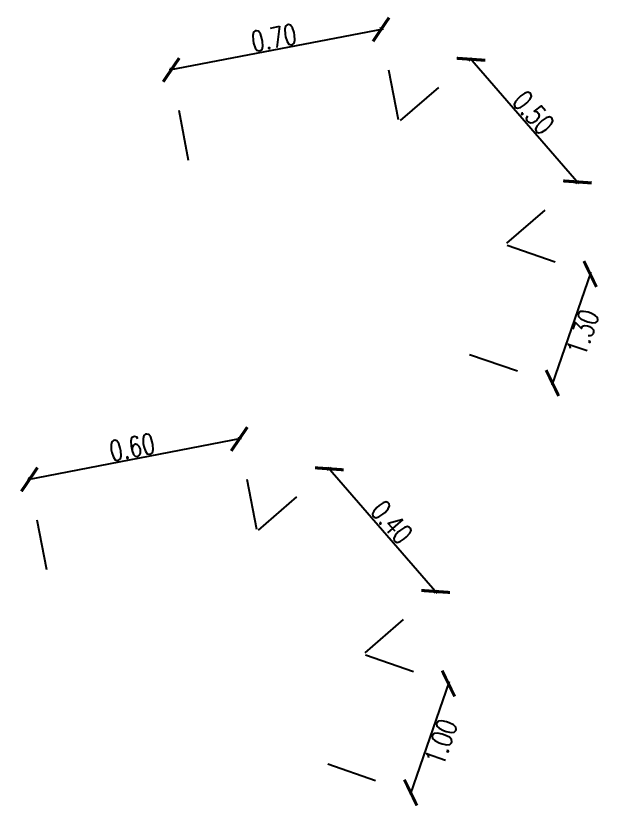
# Model space of a CAD drawing. Header units: millimetres. Extents: x 1309 to 1714, y 898 to 1242.
# Drawn here: x 1713.028 to 1714.477, y 898.055 to 900.002 of the extents above; entities that cross this region are included whole.
import ezdxf

# ---------------------------------------------------------------- set-up
doc = ezdxf.new("R2010")
doc.units = ezdxf.units.MM
doc.linetypes.add('HIDDEN2', pattern=[0.1875, 0.125, -0.0625])
doc.layers.add('sanitario', color=3, linetype='Continuous')
doc.styles.add('X-BB IXTACCIHUATL luis$0$X-BB LA ESPERANZA JINETES$0$X-BB ESPERANZA CARMELO PEREZ$0$HSBC_SUC. ANGELES-BB$0$ROMANS', font='romans.shx', dxfattribs={"width": 0.75})
doc.dimstyles.new('X-BB IXTACCIHUATL luis$0$X-BB LA ESPERANZA JINETES$0$X-BB ESPERANZA CARMELO PEREZ$0$HSBC_SUC. ANGELES-BB$0$DIM-50', dxfattribs={"dimscale": 0.5, "dimtxt": 0.4, "dimasz": 0.07, "dimexe": 0.05, "dimexo": 0.05, "dimgap": 0.05, "dimtad": 2, "dimzin": 3, "dimdsep": 46, "dimtxsty": 'X-BB IXTACCIHUATL luis$0$X-BB LA ESPERANZA JINETES$0$X-BB ESPERANZA CARMELO PEREZ$0$HSBC_SUC. ANGELES-BB$0$ROMANS', "dimblk": 'X-BB IXTACCIHUATL luis$0$X-BB LA ESPERANZA JINETES$0$X-BB ESPERANZA CARMELO PEREZ$0$HSBC_SUC. ANGELES-BB$0$_ARCHTICK', "dimcen": 0.05, "dimdle": 0.046875, "dimclrd": 256, "dimclre": 8, "dimclrt": 2, "dimazin": 0, "dimtfac": 1, "dimtix": 1, "dimtmove": 2, "dimatfit": 0, "dimldrblk": 'X-BB IXTACCIHUATL luis$0$X-BB LA ESPERANZA JINETES$0$X-BB ESPERANZA CARMELO PEREZ$0$HSBC_SUC. ANGELES-BB$0$_ARCHTICK', "dimfxl": 1, "dimtolj": 1, "dimtzin": 0, "dimlwd": -1, "dimlwe": -1, "dimarcsym": 0})

# ---------------------------------------------------------------- blocks, each defined once
blk = doc.blocks.new('X-BB IXTACCIHUATL luis$0$X-BB LA ESPERANZA JINETES$0$X-BB ESPERANZA CARMELO PEREZ$0$HSBC_SUC. ANGELES-BB$0$_ARCHTICK')
at = {"color": 0, "linetype": 'ByBlock', "const_width": 0.15}
blk.add_lwpolyline([(-0.5, -0.5), (0.5, 0.5)], dxfattribs=at)
blk = doc.blocks.new('*D259')
at = {"layer": 'Defpoints', "color": 0, "transparency": 16777216}
for p in [(1006.4232, 286.2749), (1006.984, 286.1468), (1006.4671, 286.0472)]:
    blk.add_point(p, dxfattribs=at)
at = {"layer": 'sanitario', "transparency": 16777216}
blk.add_line((1006.945, 286.3755), (1006.4183, 286.274), dxfattribs=at)
at = {"layer": 'sanitario', "color": 8, "linetype": 'HIDDEN2', "transparency": 16777216}
for p, q in [((1006.983, 286.1517), (1006.9392, 286.3794)), ((1006.4662, 286.0521), (1006.4223, 286.2799))]:
    blk.add_line(p, q, dxfattribs=at)
at = {"layer": 'sanitario', "transparency": 16777216, "xscale": 0.05, "yscale": 0.05, "zscale": 0.05}
for p, rotation in [((1006.9401, 286.3745), 10.90688174138909), ((1006.4232, 286.2749), 190.9068817413891)]:
    blk.add_blockref('X-BB IXTACCIHUATL luis$0$X-BB LA ESPERANZA JINETES$0$X-BB ESPERANZA CARMELO PEREZ$0$HSBC_SUC. ANGELES-BB$0$_ARCHTICK', p, dxfattribs=dict(at, rotation=rotation))
at = {"layer": 'sanitario', "color": 2, "transparency": 16777216, "insert": (1006.676, 286.3542), "char_height": 0.05, "attachment_point": 5, "rotation": 10.9069, "style": 'X-BB IXTACCIHUATL luis$0$X-BB LA ESPERANZA JINETES$0$X-BB ESPERANZA CARMELO PEREZ$0$HSBC_SUC. ANGELES-BB$0$ROMANS'}
blk.add_mtext('\\A1;0.60', dxfattribs=at)
blk = doc.blocks.new('*D260')
at = {"layer": 'Defpoints', "color": 0, "transparency": 16777216}
for p in [(1007.2461, 285.8446), (1007.1531, 285.576), (1007.3623, 285.5036)]:
    blk.add_point(p, dxfattribs=at)
at = {"layer": 'sanitario', "color": 8, "linetype": 'HIDDEN2', "transparency": 16777216}
for p, q in [((1007.2508, 285.843), (1007.4601, 285.7706)), ((1007.1579, 285.5744), (1007.3671, 285.5019))]:
    blk.add_line(p, q, dxfattribs=at)
at = {"layer": 'sanitario', "transparency": 16777216}
blk.add_line((1007.457, 285.7769), (1007.3607, 285.4988), dxfattribs=at)
at = {"layer": 'sanitario', "transparency": 16777216, "xscale": 0.05, "yscale": 0.05, "zscale": 0.05}
for p, rotation in [((1007.4553, 285.7722), 70.90688174081893), ((1007.3623, 285.5036), 250.9068817408189)]:
    blk.add_blockref('X-BB IXTACCIHUATL luis$0$X-BB LA ESPERANZA JINETES$0$X-BB ESPERANZA CARMELO PEREZ$0$HSBC_SUC. ANGELES-BB$0$_ARCHTICK', p, dxfattribs=dict(at, rotation=rotation))
at = {"layer": 'sanitario', "color": 2, "transparency": 16777216, "insert": (1007.4372, 285.6281), "char_height": 0.05, "attachment_point": 5, "rotation": 70.9069, "style": 'X-BB IXTACCIHUATL luis$0$X-BB LA ESPERANZA JINETES$0$X-BB ESPERANZA CARMELO PEREZ$0$HSBC_SUC. ANGELES-BB$0$ROMANS'}
blk.add_mtext('\\A1;1.00', dxfattribs=at)
blk = doc.blocks.new('*D261')
at = {"layer": 'Defpoints', "color": 0, "transparency": 16777216}
for p in [(1006.984, 286.1468), (1007.424, 285.999), (1007.2461, 285.8446)]:
    blk.add_point(p, dxfattribs=at)
at = {"layer": 'sanitario', "color": 8, "linetype": 'HIDDEN2', "transparency": 16777216}
for p, q in [((1006.9878, 286.15), (1007.1657, 286.3044)), ((1007.2499, 285.8479), (1007.4278, 286.0023))]:
    blk.add_line(p, q, dxfattribs=at)
at = {"layer": 'sanitario', "transparency": 16777216}
blk.add_line((1007.1586, 286.3049), (1007.4273, 285.9952), dxfattribs=at)
at = {"layer": 'sanitario', "transparency": 16777216, "xscale": 0.05, "yscale": 0.05, "zscale": 0.05}
for p, rotation in [((1007.1619, 286.3011), 130.944603380065), ((1007.424, 285.999), 310.944603380065)]:
    blk.add_blockref('X-BB IXTACCIHUATL luis$0$X-BB LA ESPERANZA JINETES$0$X-BB ESPERANZA CARMELO PEREZ$0$HSBC_SUC. ANGELES-BB$0$_ARCHTICK', p, dxfattribs=dict(at, rotation=rotation))
at = {"layer": 'sanitario', "color": 2, "transparency": 16777216, "insert": (1007.3156, 286.1697), "char_height": 0.05, "attachment_point": 5, "rotation": 310.9446, "style": 'X-BB IXTACCIHUATL luis$0$X-BB LA ESPERANZA JINETES$0$X-BB ESPERANZA CARMELO PEREZ$0$HSBC_SUC. ANGELES-BB$0$ROMANS'}
blk.add_mtext('\\A1;0.40', dxfattribs=at)
blk = doc.blocks.new('*D262')
at = {"layer": 'Defpoints', "color": 0, "transparency": 16777216}
for p in [(1006.7724, 287.2836), (1007.3331, 287.1555), (1006.8163, 287.0559)]:
    blk.add_point(p, dxfattribs=at)
at = {"layer": 'sanitario', "transparency": 16777216}
blk.add_line((1007.2942, 287.3842), (1006.7675, 287.2827), dxfattribs=at)
at = {"layer": 'sanitario', "color": 8, "linetype": 'HIDDEN2', "transparency": 16777216}
for p, q in [((1007.3322, 287.1604), (1007.2883, 287.3881)), ((1006.8153, 287.0608), (1006.7714, 287.2885))]:
    blk.add_line(p, q, dxfattribs=at)
at = {"layer": 'sanitario', "transparency": 16777216, "xscale": 0.05, "yscale": 0.05, "zscale": 0.05}
for p, rotation in [((1007.2893, 287.3832), 10.90688174138909), ((1006.7724, 287.2836), 190.9068817413891)]:
    blk.add_blockref('X-BB IXTACCIHUATL luis$0$X-BB LA ESPERANZA JINETES$0$X-BB ESPERANZA CARMELO PEREZ$0$HSBC_SUC. ANGELES-BB$0$_ARCHTICK', p, dxfattribs=dict(at, rotation=rotation))
at = {"layer": 'sanitario', "color": 2, "transparency": 16777216, "insert": (1007.0251, 287.3629), "char_height": 0.05, "attachment_point": 5, "rotation": 10.9069, "style": 'X-BB IXTACCIHUATL luis$0$X-BB LA ESPERANZA JINETES$0$X-BB ESPERANZA CARMELO PEREZ$0$HSBC_SUC. ANGELES-BB$0$ROMANS'}
blk.add_mtext('\\A1;0.70', dxfattribs=at)
blk = doc.blocks.new('*D263')
at = {"layer": 'Defpoints', "color": 0, "transparency": 16777216}
for p in [(1007.5953, 286.8533), (1007.5023, 286.5847), (1007.7115, 286.5123)]:
    blk.add_point(p, dxfattribs=at)
at = {"layer": 'sanitario', "color": 8, "linetype": 'HIDDEN2', "transparency": 16777216}
for p, q in [((1007.6, 286.8517), (1007.8092, 286.7793)), ((1007.507, 286.583), (1007.7162, 286.5106))]:
    blk.add_line(p, q, dxfattribs=at)
at = {"layer": 'sanitario', "transparency": 16777216}
blk.add_line((1007.8061, 286.7856), (1007.7099, 286.5075), dxfattribs=at)
at = {"layer": 'sanitario', "transparency": 16777216, "xscale": 0.05, "yscale": 0.05, "zscale": 0.05}
for p, rotation in [((1007.8045, 286.7809), 70.90688174081893), ((1007.7115, 286.5123), 250.9068817408189)]:
    blk.add_blockref('X-BB IXTACCIHUATL luis$0$X-BB LA ESPERANZA JINETES$0$X-BB ESPERANZA CARMELO PEREZ$0$HSBC_SUC. ANGELES-BB$0$_ARCHTICK', p, dxfattribs=dict(at, rotation=rotation))
at = {"layer": 'sanitario', "color": 2, "transparency": 16777216, "insert": (1007.7863, 286.6368), "char_height": 0.05, "attachment_point": 5, "rotation": 70.9069, "style": 'X-BB IXTACCIHUATL luis$0$X-BB LA ESPERANZA JINETES$0$X-BB ESPERANZA CARMELO PEREZ$0$HSBC_SUC. ANGELES-BB$0$ROMANS'}
blk.add_mtext('\\A1;1.30', dxfattribs=at)
blk = doc.blocks.new('*D264')
at = {"layer": 'Defpoints', "color": 0, "transparency": 16777216}
for p in [(1007.3331, 287.1555), (1007.7732, 287.0077), (1007.5953, 286.8533)]:
    blk.add_point(p, dxfattribs=at)
at = {"layer": 'sanitario', "color": 8, "linetype": 'HIDDEN2', "transparency": 16777216}
for p, q in [((1007.3369, 287.1587), (1007.5148, 287.3131)), ((1007.5991, 286.8566), (1007.777, 287.011))]:
    blk.add_line(p, q, dxfattribs=at)
at = {"layer": 'sanitario', "transparency": 16777216}
blk.add_line((1007.5078, 287.3136), (1007.7765, 287.0039), dxfattribs=at)
at = {"layer": 'sanitario', "transparency": 16777216, "xscale": 0.05, "yscale": 0.05, "zscale": 0.05}
for p, rotation in [((1007.5111, 287.3098), 130.944603380065), ((1007.7732, 287.0077), 310.944603380065)]:
    blk.add_blockref('X-BB IXTACCIHUATL luis$0$X-BB LA ESPERANZA JINETES$0$X-BB ESPERANZA CARMELO PEREZ$0$HSBC_SUC. ANGELES-BB$0$_ARCHTICK', p, dxfattribs=dict(at, rotation=rotation))
at = {"layer": 'sanitario', "color": 2, "transparency": 16777216, "insert": (1007.6648, 287.1784), "char_height": 0.05, "attachment_point": 5, "rotation": 310.9446, "style": 'X-BB IXTACCIHUATL luis$0$X-BB LA ESPERANZA JINETES$0$X-BB ESPERANZA CARMELO PEREZ$0$HSBC_SUC. ANGELES-BB$0$ROMANS'}
blk.add_mtext('\\A1;0.50', dxfattribs=at)
blk = doc.blocks.new('REG3D')
at = {"layer": 'sanitario'}
for p1, p2, distance, text, picture, middle in [((-2.4762, 1.4074), (-2.1297, 1.2076), 0.2355, '0.50', '*D264', (-2.1703, 1.5376)), ((-2.4762, 1.4074), (-2.9321, 1.1442), -0.232, '0.70', '*D262', (-2.8351, 1.5027)), ((-2.1297, 1.2076), (-2.1297, 0.9234), 0.2214, '1.30', '*D263', (-1.8783, 1.0655)), ((-2.4762, 0.34), (-2.9321, 0.0768), -0.232, '0.60', '*D259', (-2.8351, 0.4353)), ((-2.1297, 0.1402), (-2.1297, -0.144), 0.2214, '1.00', '*D260', (-1.8783, -0.0019))]:
    dim = blk.add_aligned_dim(p1=p1, p2=p2, distance=distance, text=text, dimstyle='X-BB IXTACCIHUATL luis$0$X-BB LA ESPERANZA JINETES$0$X-BB ESPERANZA CARMELO PEREZ$0$HSBC_SUC. ANGELES-BB$0$DIM-50', override={"dimtxt": 0.1, "dimasz": 0.1, "dimexe": 0.01, "dimexo": 0.01, "dimgap": 0.01, "dimdle": 0.01}, dxfattribs=at)
    dim.commit()
    dim.dimension.update_dxf_attribs({"geometry": picture, "text_midpoint": middle, "insert": (-860.4644, -599.4542)})
dim = blk.add_aligned_dim(p1=(-2.4762, 0.34), p2=(-2.1297, 0.1402), distance=0.2355, dimstyle='X-BB IXTACCIHUATL luis$0$X-BB LA ESPERANZA JINETES$0$X-BB ESPERANZA CARMELO PEREZ$0$HSBC_SUC. ANGELES-BB$0$DIM-50', override={"dimtxt": 0.1, "dimasz": 0.1, "dimexe": 0.01, "dimexo": 0.01, "dimgap": 0.01, "dimdle": 0.01}, dxfattribs=at)
dim.commit()
dim.dimension.update_dxf_attribs({"geometry": '*D261', "text_midpoint": (-2.1703, 0.4702), "insert": (-860.4644, -599.4542)})

msp = doc.modelspace()

# ---------------------------------------------------------------- block references
msp.add_blockref('REG3D', (1567.10261, 1212.03947))

doc.saveas('drawing.dxf')
